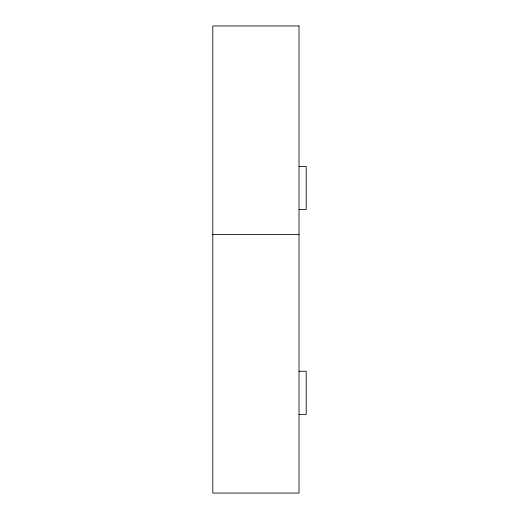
<?xml version="1.0" encoding="UTF-8"?>
<svg xmlns="http://www.w3.org/2000/svg" width="519" height="519" viewBox="0 0 519 519"><rect width="100%" height="100%" fill="white"/><g stroke="black" fill="none" stroke-linecap="round" stroke-linejoin="round"><path stroke-width="0.78" d="M299.015 166.424L306.204 166.424L306.204 209.533L299.015 209.533M212.796 234.387L299.015 234.387M299.015 371.254L306.204 371.254L306.204 414.363L299.015 414.363M299.015 25.95L212.796 25.95L212.796 493.05L299.015 493.05L299.015 25.95"/></g></svg>
